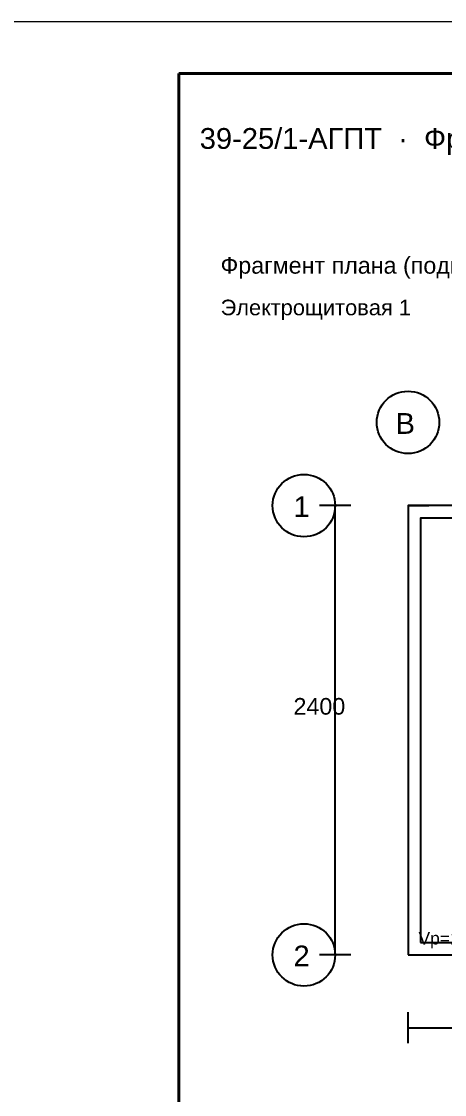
# Model space of a CAD drawing. Header units: millimetres. Extents: x 0 to 351840, y -132678 to 32417.
# Drawn here: x 2504.9 to 2545.5, y 194.1 to 297.3 of the extents above; entities that cross this region are included whole.
import ezdxf
from ezdxf.enums import TextEntityAlignment as Align

# ---------------------------------------------------------------- set-up
doc = ezdxf.new("R2010")
doc.units = ezdxf.units.MM
for name, color, linetype in [('AGPT-FRAME', 7, 'Continuous'), ('AGPT-MARK', 7, 'Continuous'), ('AGPT-TEXT', 7, 'Continuous'), ('AGPT-ZONE', 7, 'Continuous')]:
    doc.layers.add(name, color=color, linetype=linetype)
doc.layers.add('MMX_Штамп', color=7, linetype='Continuous', lineweight=40)
doc.styles.add('AGPT', font='arial.ttf')
doc.styles.add('MMX_Текст', font='isocpeui.ttf', dxfattribs={"height": 200})
doc.styles.get("Standard").update_dxf_attribs({"font": 'arial.ttf'})

# ---------------------------------------------------------------- blocks, each defined once
blk = doc.blocks.new('*U980')
at = {"lineweight": 18}
blk.add_lwpolyline([(-42000, 29700), (0, 29700), (0, 0), (-42000, 0), (-42000, 29700)], dxfattribs=at)
at = {"lineweight": -2}
blk.add_lwpolyline([(-40000, 29200), (-500, 29200), (-500, 500), (-40000, 500)], close=True, dxfattribs=at)
at = {"lineweight": 30, "flags": 104}
for tag, height, p in [('НАИМЕНОВАНИЕ_КОМПЛЕКСА_ИЛИ_НАИМЕНОВАНИЕ_МИКРОРАЙОНА', 200, (-6912, 4363)), ('НАИМЕНОВАНИЕ_ЗДАНИЯ_СООРУЖЕНИЯ', 250, (-9284, 3136)), ('НАИМЕНОВАНИЕ_ЧЕРТЕЖА', 250, (-9168, 1636))]:
    blk.add_attdef(tag, text='', height=height, dxfattribs=at).set_placement(p, align=Align.MIDDLE_CENTER)
at = {"color": 0, "style": 'MMX_Текст'}
for tag, p in [('39-25/1-ЭО', (-2716, 5376)), ('Р¤РћР\xa0РњРђРў', (-3731, 50))]:
    blk.add_attdef(tag, p, '', height=250, dxfattribs=at)
for tag, p in [('Р›Р\x98РЎРў', (-3250, 2500)), ('Р›Р\x98РЎРўРћР’', (-1500, 2500))]:
    blk.add_attdef(tag, text='', height=250, dxfattribs=at).set_placement(p, align=Align.MIDDLE_CENTER)
blk = doc.blocks.new('AGPT_Frame_A3_v2')
at = {"layer": 'MMX_Штамп', "color": 0}
blk.add_blockref('*U980', (42000, 25), dxfattribs=at)

msp = doc.modelspace()

# ---------------------------------------------------------------- linework, layer by layer
at = {"layer": 'AGPT-MARK'}
for points in [[(2536.5, 250.7), (2533.5, 250.7)], [(2535, 207.5), (2535, 250.7)], [(2536.5, 207.5), (2533.5, 207.5)], [(2542, 199), (2542, 202)], [(2542, 200.5), (2605.9, 200.5)]]:
    msp.add_lwpolyline(points, dxfattribs=at)
at = {"layer": 'AGPT-MARK', "color": 8}
for points in [[(2542, 250.7), (2542, 248.7)], [(2542, 250.7), (2544, 250.7)], [(2542, 246.7), (2542, 244.7)], [(2542, 242.7), (2542, 240.7)], [(2542, 238.7), (2542, 236.7)], [(2542, 234.7), (2542, 232.7)], [(2542, 230.7), (2542, 228.7)], [(2542, 226.7), (2542, 224.7)], [(2542, 222.7), (2542, 220.7)], [(2542, 218.7), (2542, 216.7)], [(2542, 214.7), (2542, 212.7)], [(2542, 210.7), (2542, 208.7)], [(2542, 207.5), (2544, 207.5)]]:
    msp.add_lwpolyline(points, dxfattribs=at)
at = {"layer": 'AGPT-MARK'}
for centre in [(2542, 258.7), (2532, 250.7), (2532, 207.5)]:
    msp.add_circle(centre, 3, dxfattribs=at)
at = {"layer": 'AGPT-ZONE'}
for points in [[(2542, 207.5), (2605.9, 207.5), (2605.9, 250.7), (2542, 250.7)], [(2543.2, 208.7), (2604.7, 208.7), (2604.7, 249.5), (2543.2, 249.5)]]:
    msp.add_lwpolyline(points, close=True, dxfattribs=at)

# ---------------------------------------------------------------- block references
at = {"layer": 'AGPT-FRAME', "xscale": 0.00999999999999996, "yscale": 0.00999999999999996}
msp.add_blockref('AGPT_Frame_A3_v2', (2500, 0), dxfattribs=at)

# ---------------------------------------------------------------- texts
at = {"layer": 'AGPT-MARK', "style": 'AGPT'}
for s, height, p in [('В', 2, (2540.8, 257.6)), ('1', 2, (2531, 249.6)), ('2400', 1.6, (2531, 230.6)), ('2', 2, (2531, 206.4))]:
    msp.add_text(s, height=height, dxfattribs=at).set_placement(p)
at = {"layer": 'AGPT-TEXT', "style": 'AGPT'}
for s, height, p in [('39-25/1-АГПТ  ·  Фрагмент плана. Оборудование АГПТ и кабельные …  ·  л.5', 2, (2522, 285)), ('Фрагмент плана (подвал) отм. -2.500 оси 1/В-Г', 1.6, (2524, 273)), ('Электрощитовая 1', 1.5, (2524, 269)), ('Vp=11.3м3', 1.2, (2543, 208.5))]:
    msp.add_text(s, height=height, dxfattribs=at).set_placement(p)

doc.saveas('drawing.dxf')
